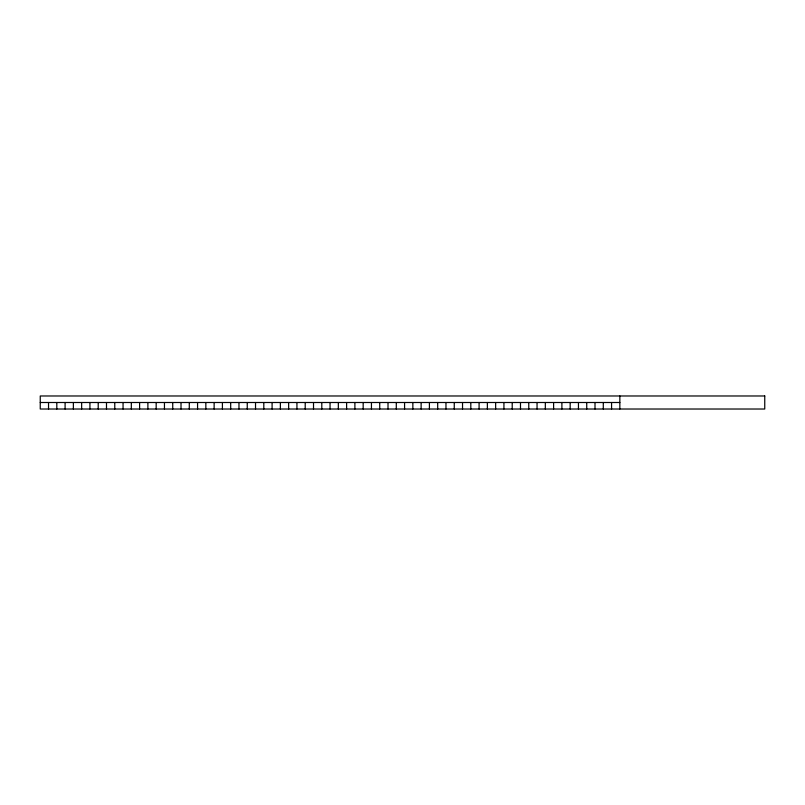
<?xml version="1.0" encoding="UTF-8"?>
<svg xmlns="http://www.w3.org/2000/svg" width="805" height="805" viewBox="0 0 805 805"><rect width="100%" height="100%" fill="white"/><g stroke="black" fill="none" stroke-linecap="round" stroke-linejoin="round"><path stroke-width="1.21" d="M40.25 402.5L619.85 402.5M619.85 395.98L619.85 409.021M611.569 402.5L611.569 409.021M603.287 402.5L603.287 409.021M595.006 402.5L595.006 409.021M586.734 402.5L586.734 409.021M578.453 402.5L578.453 409.021M570.171 402.5L570.171 409.021M561.89 402.5L561.89 409.021M553.609 402.5L553.609 409.021M545.327 402.5L545.327 409.021M537.046 402.5L537.046 409.021M528.774 402.5L528.774 409.021M520.493 402.5L520.493 409.021M512.211 402.5L512.211 409.021M503.93 402.5L503.93 409.021M495.649 402.5L495.649 409.021M487.367 402.5L487.367 409.021M479.086 402.5L479.086 409.021M470.814 402.5L470.814 409.021M462.533 402.5L462.533 409.021M454.251 402.5L454.251 409.021M445.97 402.5L445.97 409.021M437.689 402.5L437.689 409.021M429.407 402.5L429.407 409.021M421.126 402.5L421.126 409.021M412.854 402.5L412.854 409.021M404.573 402.5L404.573 409.021M396.291 402.5L396.291 409.021M388.01 402.5L388.01 409.021M379.729 402.5L379.729 409.021M371.447 402.5L371.447 409.021M363.166 402.5L363.166 409.021M354.894 402.5L354.894 409.021M346.613 402.5L346.613 409.021M338.331 402.5L338.331 409.021M330.05 402.5L330.05 409.021M321.799 402.5L321.799 409.021M313.517 402.5L313.517 409.021M305.206 402.5L305.206 409.021M296.934 402.5L296.934 409.021M288.653 402.5L288.653 409.021M280.371 402.5L280.371 409.021M272.09 402.5L272.09 409.021M263.809 402.5L263.809 409.021M255.527 402.5L255.527 409.021M247.246 402.5L247.246 409.021M238.974 402.5L238.974 409.021M230.693 402.5L230.693 409.021M222.411 402.5L222.411 409.021M214.13 402.5L214.13 409.021M205.849 402.5L205.849 409.021M197.567 402.5L197.567 409.021M189.286 402.5L189.286 409.021M181.014 402.5L181.014 409.021M172.733 402.5L172.733 409.021M164.451 402.5L164.451 409.021M156.17 402.5L156.17 409.021M147.889 402.5L147.889 409.021M139.607 402.5L139.607 409.021M131.326 402.5L131.326 409.021M123.054 402.5L123.054 409.021M114.773 402.5L114.773 409.021M106.491 402.5L106.491 409.021M98.21 402.5L98.21 409.021M89.929 402.5L89.929 409.021M81.647 402.5L81.647 409.021M73.366 402.5L73.366 409.021M65.094 402.5L65.094 409.021M56.813 402.5L56.813 409.021M48.531 402.5L48.531 409.021M764.75 395.98L40.25 395.98L40.25 409.021L764.75 409.021L764.75 395.98"/></g></svg>
